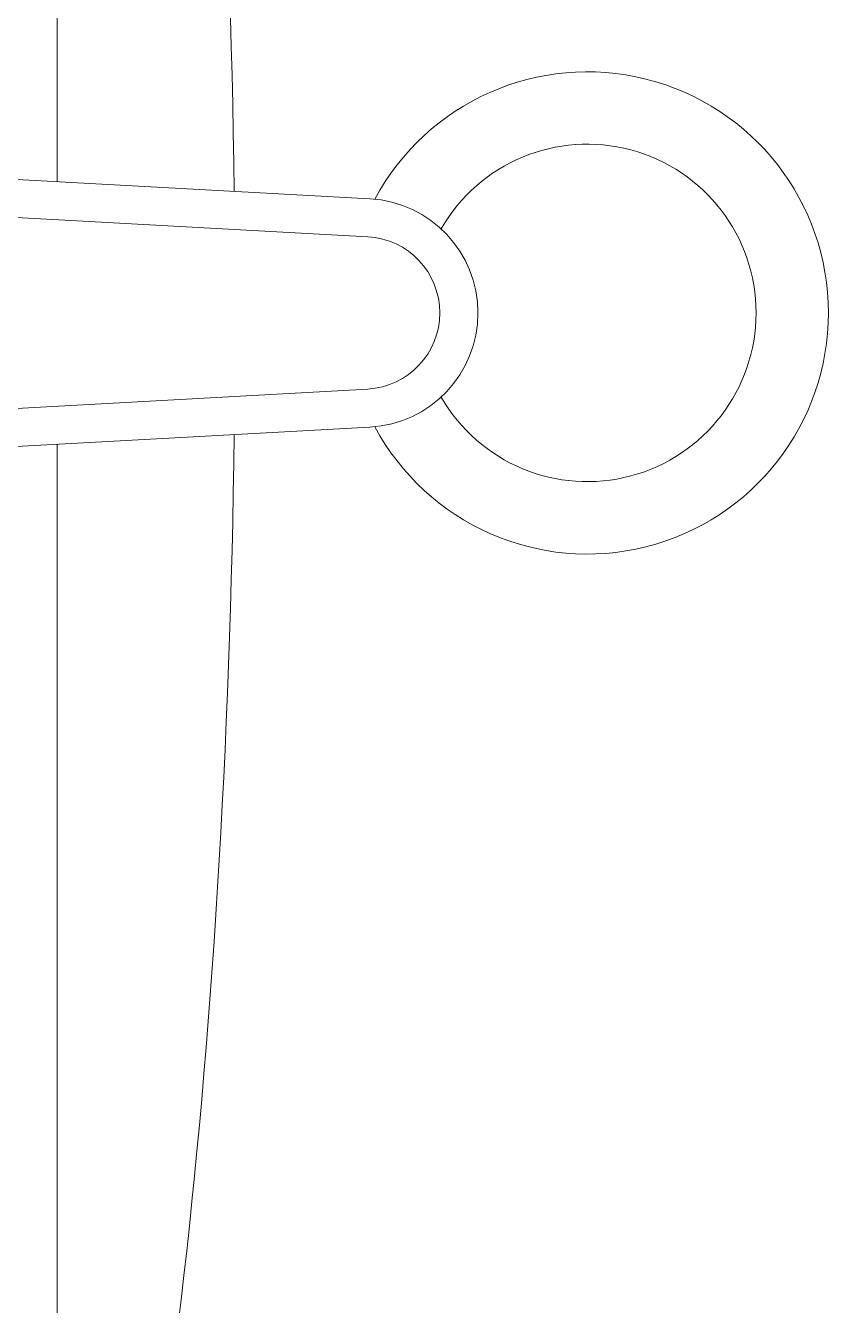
# Model space of a CAD drawing. Header units: inches. Extents: x 32 to 51.7, y 18.3 to 41.9.
# Drawn here: x 35.495 to 35.601, y 27.7443 to 27.9133 of the extents above; entities that cross this region are included whole.
import ezdxf

# ---------------------------------------------------------------- set-up
doc = ezdxf.new("R2010")
doc.units = ezdxf.units.IN
doc.header["$MEASUREMENT"] = 0
doc.layers.add('FURNITURE F 1 100', color=253, linetype='Continuous', lineweight=13)

msp = doc.modelspace()

# ---------------------------------------------------------------- linework, layer by layer
at = {"layer": 'FURNITURE F 1 100'}
for p, q in [((35.49913282518237, 28.10936766143593), (35.49913282518237, 27.89270053959624)), ((35.41650764995366, 27.89723905556159), (35.54042467516292, 27.89043242071055)), ((35.54014438971872, 27.88540994389562), (35.41622701655042, 27.89221659785947)), ((35.41733609644935, 27.85857430583108), (35.54014438971872, 27.86532003917589)), ((35.54042467516292, 27.86029756236096), (35.41650764995366, 27.85349092750992)), ((35.49913282518237, 27.85802944347527), (35.49913282518237, 27.64136766143518))]:
    msp.add_line(p, q, dxfattribs=at)
for centre, radius, start, end in [((35.56913282518208, 27.87536499153564), 0.03183321661652184, 208.1504854619619, 151.849514538038), ((35.56913282518208, 27.87536766143555), 0.02227764484175613, 209.8939211989148, 150.1164373524315), ((35.53959703676237, 27.87536499153564), 0.01509014271836913, 273.1440387722388, 86.85596122776116), ((35.53959263080806, 27.87536499153564), 0.01006009472152103, 273.1440387722388, 86.85596122776116)]:
    msp.add_arc(centre, radius, start, end, dxfattribs=at)
for points in [[(35.52249775356604, 27.89141712809099), (35.52146887841327, 27.97373271520767), (35.5126241181767, 28.04742710810886), (35.49913282518237, 28.09022771054013)], [(35.49913282518237, 27.66050761233098), (35.51262388394089, 27.70330747165892), (35.52146857128601, 27.77699425161766), (35.52249769996861, 27.85931285203626)]]:
    msp.add_open_spline(points, degree=3, dxfattribs=at)

doc.saveas('drawing.dxf')
